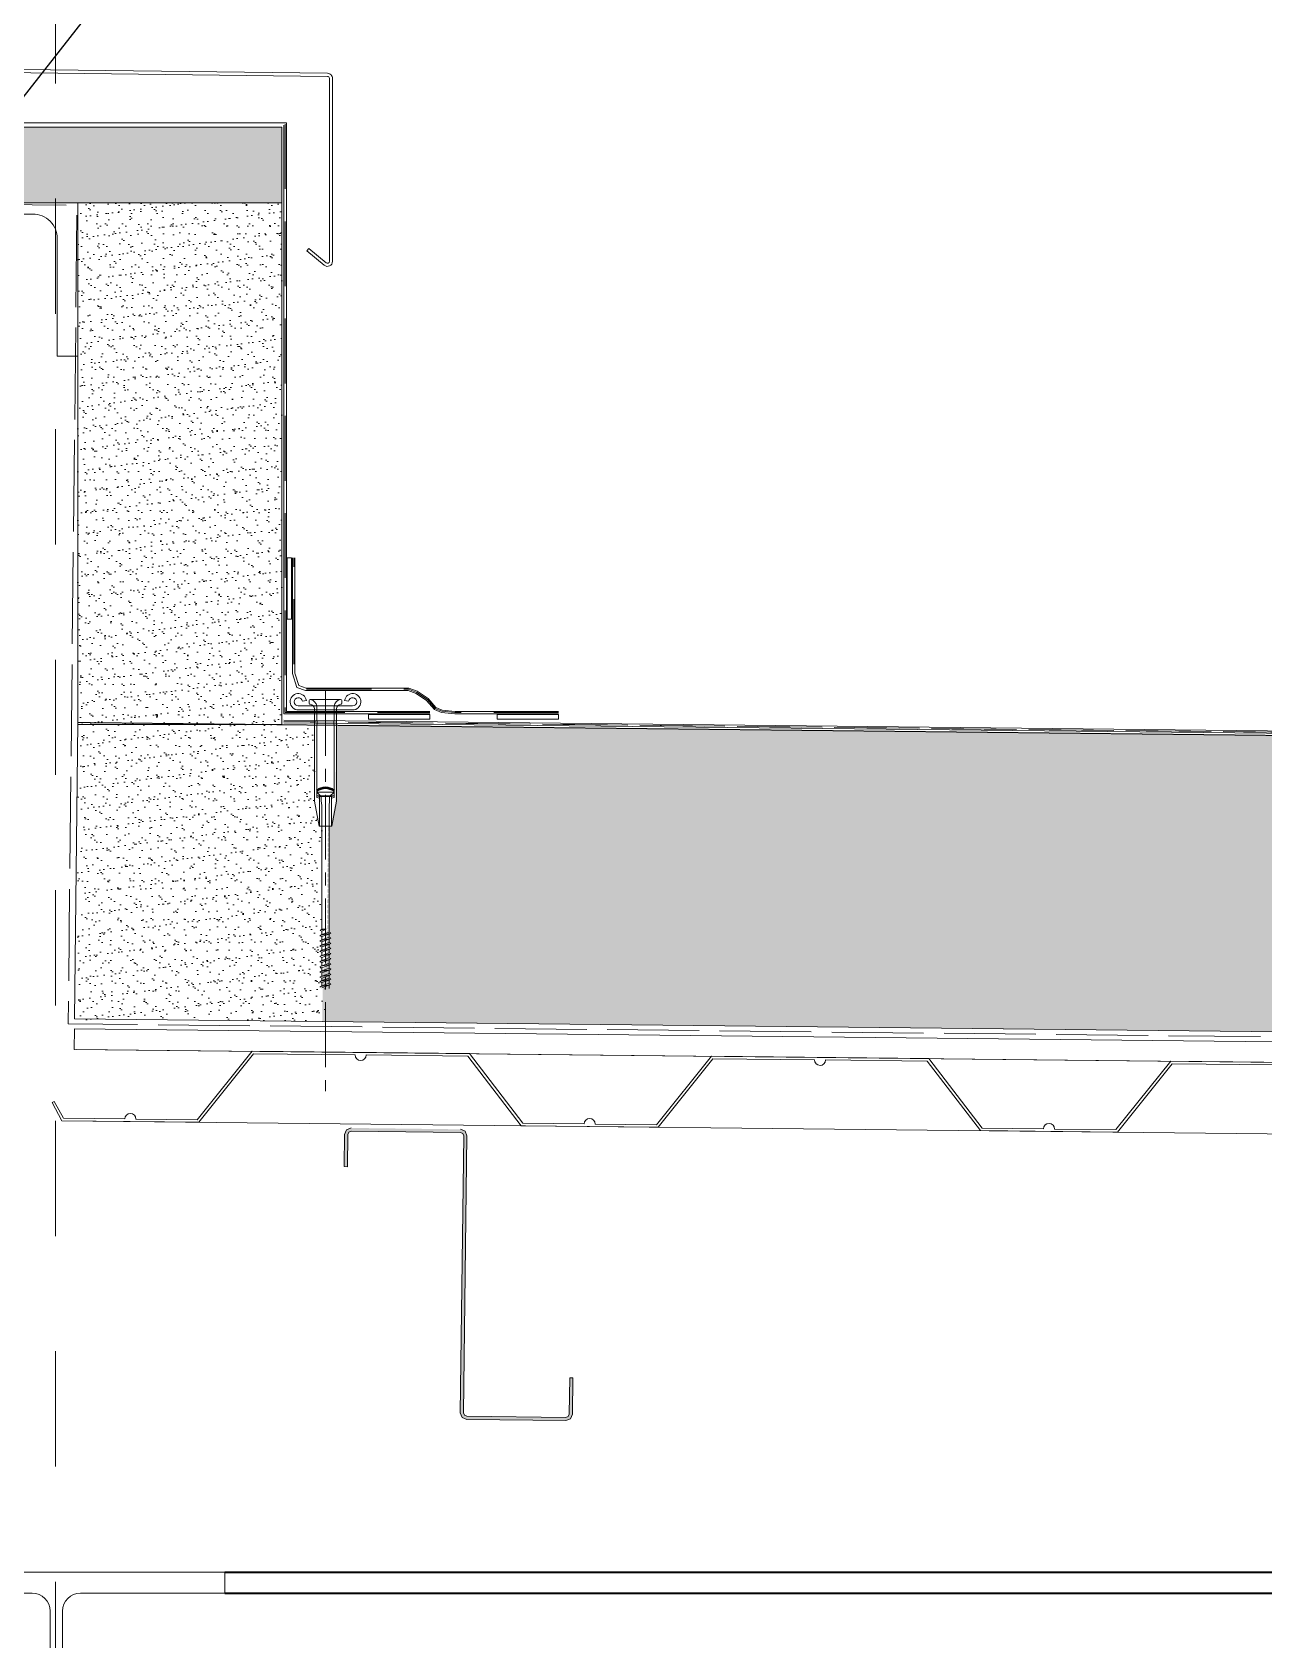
# Model space of a CAD drawing. Header units: millimetres. Extents: x -54677 to 188015, y -4000 to 32873.
# Drawn here: x -19866 to -19263, y 19173 to 19960 of the extents above; entities that cross this region are included whole.
import ezdxf

# ---------------------------------------------------------------- set-up
doc = ezdxf.new("R2010")
doc.units = ezdxf.units.MM
doc.header["$MEASUREMENT"] = 0
for name, pattern in [('CENTRE', [50.8, 31.75, -6.35, 6.35, -6.35]), ('Dashed', [112.888889, 56.444445, -56.444445]), ('HIDDEN', [47.625, 31.75, -15.875]), ('Hidden Line', [55, 45, -10]), ('HIDDEN2', [0.375, 0.25, -0.125])]:
    doc.linetypes.add(name, pattern=pattern)
for name, color, linetype, lineweight in [('0_Pen_No__1', 7, 'Continuous', 13), ('0_Pen_No__85', 8, 'Continuous', 20), ('2D Layer_Pen_No__1', 7, 'Continuous', 13), ('2D Layer_Pen_No__101', 252, 'Continuous', 15), ('2D Layer_Pen_No__9', 7, 'Continuous', 13), ('A-20-M_Floor_Slab_Pen_No__1', 7, 'Continuous', 13), ('A-25-M_Wall_Int_Pen_No__42', 8, 'Continuous', 35), ('A-95-M_Stair_Detail_Pen_No__1', 7, 'Continuous', 13), ('A-95-M_Stair_Detail_Pen_No__101', 252, 'Continuous', 15), ('A-95-M_Stair_Detail_Pen_No__3', 7, 'Continuous', 18), ('A-95-M_Stair_Detail_Pen_No__9', 7, 'Continuous', 13), ('A-95-P_Drawing_Pen_No__1', 7, 'Continuous', 13), ('A-95-P_Drawing_Pen_No__101', 252, 'Continuous', 15), ('HATCHING_Pen_No__101', 252, 'Continuous', 15), ('S-280-M_STRUCT_FRAME.IFC Import_Pen_No__1', 7, 'Continuous', 13), ('S-280-M_STRUCT_FRAME.IFC Import_Pen_No__160', 5, 'Continuous', 200)]:
    doc.layers.add(name, color=color, linetype=linetype, lineweight=lineweight)
for name, color, linetype, lineweight, true_color in [('0_Pen_No__61', 7, 'Continuous', 20, 0x6a6a6a), ('2D Layer_Pen_No__30', 7, 'Continuous', 50, 0x2a2a2a), ('A-20-M_Ceiling_Pen_No__241', 7, 'Continuous', 13, 0xc30c20), ('A-95-M_Stair_Detail_Pen_No__61', 7, 'Continuous', 20, 0x6a6a6a), ('A-95-P_Drawing_Pen_No__61', 7, 'Continuous', 20, 0x6a6a6a), ('A-95-P_Drawing_Pen_No__81', 7, 'Continuous', 20, 0x6a6a6a)]:
    doc.layers.add(name, color=color, linetype=linetype, lineweight=lineweight, true_color=true_color)
doc.dimstyles.new('GENERATED_STYLE__4', dxfattribs={"dimtxt": 0.18, "dimasz": 72.96, "dimexe": 0.18, "dimexo": 0.0625, "dimgap": 0.09, "dimtad": 0, "dimtih": 1, "dimtoh": 1, "dimdec": 4, "dimzin": 0, "dimdsep": 46, "dimcen": 0.09, "dimadec": 0, "dimazin": 0, "dimtfac": 1, "dimtdec": 4, "dimtmove": 0, "dimatfit": 3, "dimldrblk": 'ARROWHEAD_5', "dimfxl": 1, "dimtolj": 1, "dimtzin": 0, "dimarcsym": 0})
pattern_1 = [(37.5, (0, 0), (-0.2519482, 7.7065243), [0, -6.079392, 0, -6.79932, 0, -6.49935]), (7.5, (0, 0), (7.078399, 11.2874554), [0, -3.279672, 0, -5.479452, 0, -2.09979]), (327.5, (-4.9195, -8e-16), (12.4553218, 0.022634), [0, -1.9998, 0, -7.19928, 0, -9.39906]), (317.5, (-4.92, -8e-16), (12.023304, 3.510351), [0, -0.9999, 0, -4.719528, 0, -5.39946])]

# ---------------------------------------------------------------- blocks, each defined once
blk = doc.blocks.new('ARROWHEAD_5')
at = {"color": 0, "linetype": 'Continuous', "lineweight": 0}
blk.add_line((0, 0), (-1, 0), dxfattribs=at)
blk.add_solid([(-1, 0.2679), (0, 0), (-1, -0.2679), (-1, 0.2679)], dxfattribs=at)

msp = doc.modelspace()

# ---------------------------------------------------------------- hatches: boundary and pattern name
at = {"layer": 'A-95-M_Stair_Detail_Pen_No__101', "linetype": 'Continuous'}
h = msp.add_hatch(dxfattribs=at)
h.set_pattern_fill('AR_SAND_0001', color=256, style=0, pattern_type=2)
h.set_pattern_definition(pattern_1)
h.paths.add_polyline_path([(-17002.87, 19591.47), (-17002.87, 19553.87), (-17000.48, 19541.61), (-16999.09, 19541.61), (-16999.09, 19446.35), (-19724.06, 19475.72), (-19723.79, 19500.97), (-19723.76, 19500.94), (-19722.06, 19502.65), (-19722.01, 19507.41), (-19721.06, 19508.02), (-19722, 19508.39), (-19721.98, 19509.94), (-19721.96, 19509.95), (-19721.01, 19510.55), (-19721.95, 19510.93), (-19721.94, 19512.48), (-19720.98, 19513.09), (-19721.93, 19513.46), (-19721.91, 19515.02), (-19720.95, 19515.62), (-19721.9, 19516), (-19721.88, 19517.55), (-19720.93, 19518.16), (-19721.87, 19518.53), (-19721.85, 19520.09), (-19720.9, 19520.7), (-19721.84, 19521.07), (-19721.83, 19522.63), (-19720.87, 19523.23), (-19721.82, 19523.61), (-19721.8, 19525.16), (-19720.85, 19525.77), (-19721.79, 19526.14), (-19721.77, 19527.7), (-19720.82, 19528.3), (-19721.76, 19528.68), (-19721.74, 19530.23), (-19720.79, 19530.84), (-19721.73, 19531.21), (-19721.72, 19532.77), (-19720.76, 19533.38), (-19721.71, 19533.75), (-19721.69, 19535.3), (-19720.74, 19535.91), (-19721.68, 19536.28), (-19721.66, 19537.84), (-19720.71, 19538.45), (-19721.65, 19538.82), (-19721.64, 19540.38), (-19720.68, 19540.98), (-19721.62, 19541.36), (-19721.61, 19542.91), (-19720.65, 19543.52), (-19721.6, 19543.89), (-19721.58, 19545.45), (-19720.63, 19546.05), (-19721.57, 19546.43), (-19721.55, 19547.98), (-19720.6, 19548.59), (-19721.54, 19548.96), (-19721.53, 19550.52), (-19720.57, 19551.13), (-19721.52, 19551.5), (-19721.5, 19553.05), (-19720.54, 19553.66), (-19721.49, 19554.04), (-19721.47, 19555.59), (-19720.52, 19556.2), (-19721.46, 19556.57), (-19721.45, 19557.84), (-19720.49, 19558.45), (-19721.44, 19558.82), (-19721.42, 19560.37), (-19720.47, 19560.98), (-19721.41, 19561.36), (-19721.39, 19562.91), (-19720.44, 19563.52), (-19721.38, 19563.89), (-19721.37, 19565.45), (-19720.41, 19566.05), (-19721.35, 19566.43), (-19721.34, 19567.98), (-19720.38, 19568.59), (-19721.33, 19568.96), (-19721.31, 19570.52), (-19720.63, 19570.95), (-19719.96, 19570.94), (-19717.59, 19583.18), (-19717.18, 19620.73)])
at = {"layer": 'A-95-P_Drawing_Pen_No__101', "linetype": 'Continuous'}
h = msp.add_hatch(dxfattribs=at)
h.set_pattern_fill('AR_SAND_0001', color=256, style=0, pattern_type=2)
h.set_pattern_definition(pattern_1)
h.paths.add_polyline_path([(-19743.87, 19876.57), (-19743.87, 19621.16), (-19843.87, 19621.16), (-19843.87, 19876.57)])
h = msp.add_hatch(dxfattribs=at)
h.set_pattern_fill('AR_SAND_0001', color=256, style=0, pattern_type=2)
h.set_pattern_definition(pattern_1)
h.paths.add_polyline_path([(-19843.87, 19476.09), (-19843.87, 19621.16), (-19727.81, 19621.16), (-19727.81, 19583.61), (-19725.58, 19571.35), (-19724.27, 19571.35), (-19724.27, 19570.63), (-19724.29, 19570.62), (-19725.24, 19570), (-19724.29, 19569.64), (-19724.27, 19569.65), (-19724.27, 19568.09), (-19724.29, 19568.09), (-19725.24, 19567.47), (-19724.29, 19567.11), (-19724.27, 19567.11), (-19724.27, 19565.56), (-19724.29, 19565.55), (-19725.24, 19564.93), (-19724.29, 19564.57), (-19724.27, 19564.58), (-19724.27, 19563.02), (-19724.29, 19563.01), (-19725.24, 19562.4), (-19724.29, 19562.03), (-19724.27, 19562.04), (-19724.27, 19560.49), (-19724.29, 19560.48), (-19725.24, 19559.86), (-19724.29, 19559.5), (-19724.27, 19559.5), (-19724.27, 19557.95), (-19724.29, 19557.94), (-19725.24, 19557.32), (-19724.29, 19556.96), (-19724.29, 19555.69), (-19725.24, 19555.08), (-19724.29, 19554.71), (-19724.27, 19554.72), (-19724.27, 19553.17), (-19724.29, 19553.16), (-19725.24, 19552.54), (-19724.29, 19552.18), (-19724.27, 19552.18), (-19724.27, 19550.63), (-19724.29, 19550.62), (-19725.24, 19550), (-19724.29, 19549.64), (-19724.29, 19548.09), (-19725.24, 19547.47), (-19724.29, 19547.11), (-19724.27, 19547.11), (-19724.27, 19545.56), (-19724.29, 19545.55), (-19725.24, 19544.93), (-19724.29, 19544.57), (-19724.27, 19544.58), (-19724.27, 19543.02), (-19724.29, 19543.01), (-19725.24, 19542.4), (-19724.29, 19542.03), (-19724.27, 19542.04), (-19724.27, 19540.49), (-19724.29, 19540.48), (-19725.24, 19539.86), (-19724.29, 19539.5), (-19724.27, 19539.5), (-19724.27, 19537.95), (-19724.29, 19537.94), (-19725.24, 19537.32), (-19724.29, 19536.96), (-19724.27, 19536.97), (-19724.27, 19535.41), (-19724.29, 19535.41), (-19725.24, 19534.79), (-19724.29, 19534.43), (-19724.27, 19534.43), (-19724.27, 19532.88), (-19724.29, 19532.87), (-19725.24, 19532.25), (-19724.29, 19531.89), (-19724.27, 19531.9), (-19724.27, 19530.34), (-19724.29, 19530.33), (-19725.24, 19529.72), (-19724.29, 19529.35), (-19724.27, 19529.36), (-19724.27, 19527.81), (-19724.29, 19527.8), (-19725.24, 19527.18), (-19724.29, 19526.82), (-19724.27, 19526.82), (-19724.27, 19525.27), (-19724.29, 19525.26), (-19725.24, 19524.65), (-19724.29, 19524.28), (-19724.27, 19524.29), (-19724.27, 19522.73), (-19724.29, 19522.73), (-19725.24, 19522.11), (-19724.29, 19521.75), (-19724.27, 19521.75), (-19724.27, 19520.2), (-19724.29, 19520.19), (-19725.24, 19519.57), (-19724.29, 19519.21), (-19724.27, 19519.22), (-19724.27, 19517.66), (-19724.29, 19517.65), (-19725.24, 19517.04), (-19724.29, 19516.67), (-19724.27, 19516.68), (-19724.27, 19515.13), (-19724.29, 19515.12), (-19725.24, 19514.5), (-19724.29, 19514.14), (-19724.27, 19514.15), (-19724.27, 19512.59), (-19724.29, 19512.58), (-19725.24, 19511.97), (-19724.29, 19511.6), (-19724.27, 19511.61), (-19724.27, 19510.05), (-19724.29, 19510.05), (-19725.24, 19509.43), (-19724.29, 19509.07), (-19724.24, 19505.56), (-19724.24, 19502.72), (-19722.5, 19501.34), (-19722.5, 19476.09)])
at = {"layer": 'A-95-P_Drawing_Pen_No__81', "linetype": 'Continuous'}
h = msp.add_hatch(dxfattribs=at)
h.set_pattern_fill('AR_SAND_0001', color=256, style=0, pattern_type=2)
h.set_pattern_definition(pattern_1)
h.paths.add_polyline_path([(-20212.87, 19913.62), (-20212.87, 19876.57), (-19823.67, 19876.57), (-19743.87, 19876.57), (-19743.87, 19913.62)])
at = {"layer": 'HATCHING_Pen_No__101', "linetype": 'Continuous'}
h = msp.add_hatch(dxfattribs=at)
h.set_pattern_fill('AR_SAND_0001', color=256, style=0, pattern_type=2)
h.set_pattern_definition(pattern_1)
h.paths.add_polyline_path([(-19743.87, 19876.57), (-19743.87, 19621.16), (-19843.87, 19621.16), (-19843.87, 19876.57)])
h = msp.add_hatch(dxfattribs=at)
h.set_pattern_fill('ANSI31_0001', color=256, style=0, pattern_type=2)
h.set_pattern_definition([(45, (-21647.9, 19243.1), (-898, 898), [])])
h.paths.add_polyline_path([(-19739.09, 19702.75), (-19741.29, 19702.75), (-19741.29, 19672.75), (-19739.09, 19672.75)])
h = msp.add_hatch(dxfattribs=at)
h.set_pattern_fill('ANSI31_0001', color=256, style=0, pattern_type=2)
h.set_pattern_definition([(45, (-21948.75, 26605.5), (-530.33, 530.33), [])])
h.paths.add_polyline_path([(-19729.92, 19633.35, 0.414214), (-19730.42, 19632.85), (-19730.42, 19631.39, 0.371385), (-19730.06, 19631, -0.414214), (-19727.81, 19628.75), (-19727.81, 19583.61), (-19725.58, 19571.35), (-19725.42, 19571.35), (-19725.42, 19585.12), (-19726.75, 19585.43), (-19726.75, 19620.97), (-19726.52, 19621.53), (-19726.52, 19622.94), (-19726.75, 19623.42), (-19726.75, 19630.14, 0.333857)])
h = msp.add_hatch(dxfattribs=at)
h.set_pattern_fill('ANSI31_0001', color=256, style=0, pattern_type=2)
h.set_pattern_definition([(45, (-21947.75, 26605.5), (-530.33, 530.33), [])])
h.paths.add_polyline_path([(-19717.18, 19583.61), (-19717.18, 19628.75, -0.414214), (-19714.93, 19631, 0.371385), (-19714.57, 19631.39), (-19714.57, 19632.85, 0.414214), (-19715.07, 19633.35, 0.333857), (-19718.24, 19630.14), (-19718.24, 19623.42), (-19718.47, 19622.94), (-19718.47, 19621.53), (-19718.24, 19620.97), (-19718.24, 19585.43), (-19719.57, 19585.12), (-19719.57, 19571.35), (-19719.42, 19571.35)])
h = msp.add_hatch(dxfattribs=at)
h.set_pattern_fill('AR_SAND_0001', color=256, style=0, pattern_type=2)
h.set_pattern_definition(pattern_1)
h.paths.add_polyline_path([(-19843.87, 19476.09), (-19843.87, 19621.16), (-19727.81, 19621.16), (-19727.81, 19583.61), (-19725.58, 19571.35), (-19724.27, 19571.35), (-19724.27, 19570.63), (-19724.29, 19570.62), (-19725.24, 19570), (-19724.29, 19569.64), (-19724.27, 19569.65), (-19724.27, 19568.09), (-19724.29, 19568.09), (-19725.24, 19567.47), (-19724.29, 19567.11), (-19724.27, 19567.11), (-19724.27, 19565.56), (-19724.29, 19565.55), (-19725.24, 19564.93), (-19724.29, 19564.57), (-19724.27, 19564.58), (-19724.27, 19563.02), (-19724.29, 19563.01), (-19725.24, 19562.4), (-19724.29, 19562.03), (-19724.27, 19562.04), (-19724.27, 19560.49), (-19724.29, 19560.48), (-19725.24, 19559.86), (-19724.29, 19559.5), (-19724.27, 19559.5), (-19724.27, 19557.95), (-19724.29, 19557.94), (-19725.24, 19557.32), (-19724.29, 19556.96), (-19724.29, 19555.69), (-19725.24, 19555.08), (-19724.29, 19554.71), (-19724.27, 19554.72), (-19724.27, 19553.17), (-19724.29, 19553.16), (-19725.24, 19552.54), (-19724.29, 19552.18), (-19724.27, 19552.18), (-19724.27, 19550.63), (-19724.29, 19550.62), (-19725.24, 19550), (-19724.29, 19549.64), (-19724.29, 19548.09), (-19725.24, 19547.47), (-19724.29, 19547.11), (-19724.27, 19547.11), (-19724.27, 19545.56), (-19724.29, 19545.55), (-19725.24, 19544.93), (-19724.29, 19544.57), (-19724.27, 19544.58), (-19724.27, 19543.02), (-19724.29, 19543.01), (-19725.24, 19542.4), (-19724.29, 19542.03), (-19724.27, 19542.04), (-19724.27, 19540.49), (-19724.29, 19540.48), (-19725.24, 19539.86), (-19724.29, 19539.5), (-19724.27, 19539.5), (-19724.27, 19537.95), (-19724.29, 19537.94), (-19725.24, 19537.32), (-19724.29, 19536.96), (-19724.27, 19536.97), (-19724.27, 19535.41), (-19724.29, 19535.41), (-19725.24, 19534.79), (-19724.29, 19534.43), (-19724.27, 19534.43), (-19724.27, 19532.88), (-19724.29, 19532.87), (-19725.24, 19532.25), (-19724.29, 19531.89), (-19724.27, 19531.9), (-19724.27, 19530.34), (-19724.29, 19530.33), (-19725.24, 19529.72), (-19724.29, 19529.35), (-19724.27, 19529.36), (-19724.27, 19527.81), (-19724.29, 19527.8), (-19725.24, 19527.18), (-19724.29, 19526.82), (-19724.27, 19526.82), (-19724.27, 19525.27), (-19724.29, 19525.26), (-19725.24, 19524.65), (-19724.29, 19524.28), (-19724.27, 19524.29), (-19724.27, 19522.73), (-19724.29, 19522.73), (-19725.24, 19522.11), (-19724.29, 19521.75), (-19724.27, 19521.75), (-19724.27, 19520.2), (-19724.29, 19520.19), (-19725.24, 19519.57), (-19724.29, 19519.21), (-19724.27, 19519.22), (-19724.27, 19517.66), (-19724.29, 19517.65), (-19725.24, 19517.04), (-19724.29, 19516.67), (-19724.27, 19516.68), (-19724.27, 19515.13), (-19724.29, 19515.12), (-19725.24, 19514.5), (-19724.29, 19514.14), (-19724.27, 19514.15), (-19724.27, 19512.59), (-19724.29, 19512.58), (-19725.24, 19511.97), (-19724.29, 19511.6), (-19724.27, 19511.61), (-19724.27, 19510.05), (-19724.29, 19510.05), (-19725.24, 19509.43), (-19724.29, 19509.07), (-19724.24, 19505.56), (-19724.24, 19502.72), (-19722.5, 19501.34), (-19722.5, 19476.09)])
h = msp.add_hatch(dxfattribs=at)
h.set_pattern_fill('AR_SAND_0001', color=256, style=0, pattern_type=2)
h.set_pattern_definition(pattern_1)
h.paths.add_polyline_path([(-17585.3, 19597.75), (-17586.86, 19452.68), (-19724.06, 19475.72), (-19723.79, 19500.97), (-19723.76, 19500.94), (-19722.06, 19502.65), (-19722.01, 19507.41), (-19721.06, 19508.02), (-19722, 19508.39), (-19721.98, 19509.94), (-19721.96, 19509.95), (-19721.01, 19510.55), (-19721.95, 19510.93), (-19721.94, 19512.48), (-19720.98, 19513.09), (-19721.93, 19513.46), (-19721.91, 19515.02), (-19720.95, 19515.62), (-19721.9, 19516), (-19721.88, 19517.55), (-19720.93, 19518.16), (-19721.87, 19518.53), (-19721.85, 19520.09), (-19720.9, 19520.7), (-19721.84, 19521.07), (-19721.83, 19522.63), (-19720.87, 19523.23), (-19721.82, 19523.61), (-19721.8, 19525.16), (-19720.85, 19525.77), (-19721.79, 19526.14), (-19721.77, 19527.7), (-19720.82, 19528.3), (-19721.76, 19528.68), (-19721.74, 19530.23), (-19720.79, 19530.84), (-19721.73, 19531.21), (-19721.72, 19532.77), (-19720.76, 19533.38), (-19721.71, 19533.75), (-19721.69, 19535.3), (-19720.74, 19535.91), (-19721.68, 19536.28), (-19721.66, 19537.84), (-19720.71, 19538.45), (-19721.65, 19538.82), (-19721.64, 19540.38), (-19720.68, 19540.98), (-19721.62, 19541.36), (-19721.61, 19542.91), (-19720.65, 19543.52), (-19721.6, 19543.89), (-19721.58, 19545.45), (-19720.63, 19546.05), (-19721.57, 19546.43), (-19721.55, 19547.98), (-19720.6, 19548.59), (-19721.54, 19548.96), (-19721.53, 19550.52), (-19720.57, 19551.13), (-19721.52, 19551.5), (-19721.5, 19553.05), (-19720.54, 19553.66), (-19721.49, 19554.04), (-19721.47, 19555.59), (-19720.52, 19556.2), (-19721.46, 19556.57), (-19721.45, 19557.84), (-19720.49, 19558.45), (-19721.44, 19558.82), (-19721.42, 19560.37), (-19720.47, 19560.98), (-19721.41, 19561.36), (-19721.39, 19562.91), (-19720.44, 19563.52), (-19721.38, 19563.89), (-19721.37, 19565.45), (-19720.41, 19566.05), (-19721.35, 19566.43), (-19721.34, 19567.98), (-19720.38, 19568.59), (-19721.33, 19568.96), (-19721.31, 19570.52), (-19720.63, 19570.95), (-19719.96, 19570.94), (-19717.59, 19583.18), (-19717.18, 19620.73)])
h = msp.add_hatch(dxfattribs=at)
h.set_pattern_fill('ANSI31_0001', color=256, style=0, pattern_type=2)
h.set_pattern_definition([(45, (-21633.8, 19216.4), (-898, 898), [])])
h.paths.add_polyline_path([(-19701.38, 19625.97), (-19701.38, 19623.77), (-19671.38, 19623.77), (-19671.38, 19625.97)])
h = msp.add_hatch(dxfattribs=at)
h.set_pattern_fill('ANSI31_0001', color=256, style=0, pattern_type=2)
h.set_pattern_definition([(45, (-21570.8, 19216.4), (-898, 898), [])])
h.paths.add_polyline_path([(-19638.34, 19625.97), (-19638.34, 19623.77), (-19608.34, 19623.77), (-19608.34, 19625.97)])
at = {"layer": 'S-280-M_STRUCT_FRAME.IFC Import_Pen_No__160', "linetype": 'Continuous', "lineweight": 0, "true_color": 0x00007f}
msp.add_hatch(color=176, dxfattribs=at).paths.add_polyline_path([(-19604.75, 19280.24), (-19602.47, 19281.14), (-19601.51, 19283.39), (-19601.28, 19301.19), (-19602.88, 19301.21), (-19603.11, 19283.41), (-19603.59, 19282.29), (-19604.73, 19281.84), (-19653.32, 19282.45), (-19654.45, 19282.93), (-19654.9, 19284.07), (-19653.2, 19419.66), (-19654.11, 19421.93), (-19656.36, 19422.89), (-19709.95, 19423.57), (-19712.23, 19422.66), (-19713.19, 19420.41), (-19713.39, 19404.61), (-19711.79, 19404.59), (-19711.59, 19420.39), (-19711.11, 19421.51), (-19709.97, 19421.97), (-19656.38, 19421.3), (-19655.25, 19420.81), (-19654.8, 19419.68), (-19656.5, 19284.09), (-19655.59, 19281.81), (-19653.34, 19280.85)])

# ---------------------------------------------------------------- linework, layer by layer
at = {"layer": '0_Pen_No__1', "linetype": 'Continuous', "flags": 128}
msp.add_lwpolyline([(-18114.98, 19443.37), (-19844.4, 19462.01)], dxfattribs=at)
at = {"layer": '0_Pen_No__61', "linetype": 'Continuous', "flags": 128}
msp.add_lwpolyline([(-19202.04, 19455.09), (-19308.44, 19456.24), (-19335.31, 19422.73), (-19365.38, 19423.05, 1), (-19370.81, 19423.11), (-19400.89, 19423.43), (-19427.03, 19457.52), (-19533.43, 19458.66), (-19560.29, 19425.15), (-19590.37, 19425.47, 1), (-19595.8, 19425.53), (-19625.88, 19425.86), (-19652.01, 19459.94), (-19758.42, 19461.09), (-19785.28, 19427.58), (-19815.34, 19427.9, 1), (-19820.77, 19427.96), (-19850.84, 19428.28), (-19855.33, 19436.56), (-19856.41, 19435.97), (-19851.58, 19427.09), (-19784.59, 19426.37), (-19757.72, 19459.88), (-19707.94, 19459.34, 1), (-19702.51, 19459.29), (-19652.73, 19458.75), (-19626.6, 19424.66), (-19559.6, 19423.94), (-19532.74, 19457.46), (-19482.96, 19456.92, 1), (-19477.52, 19456.86), (-19427.74, 19456.32), (-19401.61, 19422.24), (-19334.61, 19421.52), (-19307.75, 19455.03), (-19257.97, 19454.49, 1)], format="xyb", dxfattribs=at)
msp.add_lwpolyline([(-19866.22, 18912.8), (-19936.82, 18912.8), (-19936.82, 18902.6), (-19771.82, 18902.6), (-19771.82, 18912.8), (-19842.42, 18912.8, -0.4142), (-19851.32, 18921.7), (-19851.32, 19186.9, -0.4142), (-19842.42, 19195.8), (-19771.82, 19195.8), (-19771.82, 19206), (-19936.82, 19206), (-19936.82, 19195.8), (-19866.22, 19195.8, -0.4142), (-19857.32, 19186.9), (-19857.32, 18921.7, -0.4142)], format="xyb", close=True, dxfattribs=at)
at = {"layer": '2D Layer_Pen_No__1', "linetype": 'Continuous'}
for p, q in [((-19741.29, 19702.75), (-19741.29, 19672.75)), ((-19741.29, 19702.75), (-19739.09, 19702.75)), ((-19739.09, 19672.75), (-19739.09, 19702.75)), ((-19741.29, 19672.75), (-19739.09, 19672.75)), ((-19608.35, 19626.36), (-19659.12, 19626.36)), ((-19608.39, 19627.56), (-19659.06, 19627.56)), ((-17002.86, 19592.47), (-19742.89, 19622.01)), ((-17002.85, 19593.67), (-19742.88, 19623.21)), ((-19671.38, 19625.97), (-19701.38, 19625.97)), ((-19701.38, 19625.97), (-19701.38, 19623.77)), ((-19701.38, 19623.77), (-19671.38, 19623.77)), ((-19671.38, 19625.97), (-19671.38, 19623.77)), ((-19608.34, 19625.97), (-19638.34, 19625.97)), ((-19638.34, 19625.97), (-19638.34, 19623.77)), ((-19638.34, 19623.77), (-19608.34, 19623.77)), ((-19608.34, 19625.97), (-19608.34, 19623.77))]:
    msp.add_line(p, q, dxfattribs=at)
at = {"layer": '2D Layer_Pen_No__101', "linetype": 'Continuous'}
for p, q in [((-19726.81, 19587.98), (-19726.81, 19588.62)), ((-19726.81, 19587.98), (-19718.23, 19587.98)), ((-19724.56, 19585.88), (-19726.81, 19587.98)), ((-19720.48, 19585.88), (-19718.23, 19587.98)), ((-19718.23, 19587.98), (-19718.23, 19588.62)), ((-19724.56, 19583.81), (-19724.56, 19585.88)), ((-19724.56, 19583.81), (-19724.25, 19581.49)), ((-19724.25, 19520.87), (-19724.25, 19581.49)), ((-19720.79, 19585.88), (-19723.06, 19585.88)), ((-19720.48, 19583.64), (-19720.77, 19581.51)), ((-19720.77, 19581.51), (-19720.77, 19519.5)), ((-19720.48, 19583.64), (-19720.48, 19585.88)), ((-19725.24, 19517.61), (-19724.29, 19518.23)), ((-19724.29, 19517.25), (-19725.24, 19517.61)), ((-19725.18, 19520.26), (-19724.24, 19520.88)), ((-19724.27, 19519.91), (-19725.18, 19520.26)), ((-19724.7, 19517.96), (-19720.36, 19518.78)), ((-19724.7, 19515.43), (-19720.36, 19516.25)), ((-19722.23, 19520.83), (-19724.65, 19520.61)), ((-19724.29, 19518.23), (-19720.77, 19519.5)), ((-19724.29, 19517.25), (-19720.77, 19518.52)), ((-19724.29, 19515.69), (-19720.77, 19516.96)), ((-19724.29, 19514.71), (-19720.77, 19515.98)), ((-19722.23, 19520.83), (-19724.27, 19519.91)), ((-19724.27, 19519.91), (-19724.27, 19518.24)), ((-19724.27, 19517.26), (-19724.27, 19515.7)), ((-19722.23, 19520.83), (-19724.24, 19520.88)), ((-19720.77, 19519.5), (-19719.82, 19519.14)), ((-19719.82, 19519.14), (-19720.77, 19518.52)), ((-19720.77, 19518.52), (-19720.77, 19516.96)), ((-19720.77, 19516.96), (-19719.82, 19516.6)), ((-19719.82, 19516.6), (-19720.77, 19515.98)), ((-19720.77, 19515.98), (-19720.77, 19514.43)), ((-19725.24, 19515.08), (-19724.29, 19515.69)), ((-19724.29, 19514.71), (-19725.24, 19515.08)), ((-19725.24, 19512.54), (-19724.29, 19513.16)), ((-19724.29, 19512.18), (-19725.24, 19512.54)), ((-19725.24, 19510), (-19724.29, 19510.62)), ((-19724.29, 19509.64), (-19725.24, 19510)), ((-19725.24, 19507.47), (-19724.29, 19508.09)), ((-19724.7, 19512.89), (-19720.36, 19513.71)), ((-19724.7, 19510.36), (-19720.36, 19511.18)), ((-19724.7, 19507.82), (-19720.36, 19508.64)), ((-19724.29, 19513.16), (-19720.77, 19514.43)), ((-19724.29, 19512.18), (-19720.77, 19513.45)), ((-19724.29, 19510.62), (-19720.77, 19511.89)), ((-19724.29, 19509.64), (-19720.77, 19510.91)), ((-19724.29, 19508.09), (-19720.77, 19509.36)), ((-19724.29, 19507.11), (-19720.77, 19508.37)), ((-19724.27, 19514.72), (-19724.27, 19513.17)), ((-19724.27, 19512.18), (-19724.27, 19510.63)), ((-19724.27, 19509.65), (-19724.27, 19508.09)), ((-19720.77, 19514.43), (-19719.82, 19514.06)), ((-19719.82, 19514.06), (-19720.77, 19513.45)), ((-19720.77, 19513.45), (-19720.77, 19511.89)), ((-19720.77, 19511.89), (-19719.82, 19511.53)), ((-19719.82, 19511.53), (-19720.77, 19510.91)), ((-19720.77, 19510.91), (-19720.77, 19509.36)), ((-19720.77, 19509.36), (-19719.82, 19508.99)), ((-19719.82, 19508.99), (-19720.77, 19508.37)), ((-19720.77, 19508.37), (-19720.77, 19506.82)), ((-19724.29, 19507.11), (-19725.24, 19507.47)), ((-19725.24, 19504.93), (-19724.29, 19505.55)), ((-19724.29, 19504.57), (-19725.24, 19504.93)), ((-19725.24, 19502.4), (-19724.29, 19503.01)), ((-19724.29, 19502.03), (-19725.24, 19502.4)), ((-19725.24, 19499.86), (-19724.29, 19500.48)), ((-19724.7, 19505.28), (-19720.36, 19506.11)), ((-19724.7, 19502.75), (-19720.36, 19503.57)), ((-19724.7, 19500.21), (-19720.36, 19501.03)), ((-19724.29, 19505.55), (-19720.77, 19506.82)), ((-19724.29, 19504.57), (-19720.77, 19505.84)), ((-19724.29, 19503.01), (-19720.77, 19504.28)), ((-19724.29, 19502.03), (-19720.77, 19503.3)), ((-19724.29, 19500.48), (-19720.77, 19501.75)), ((-19724.29, 19499.5), (-19720.77, 19500.77)), ((-19724.27, 19507.11), (-19724.27, 19505.56)), ((-19724.27, 19504.58), (-19724.27, 19503.02)), ((-19724.27, 19502.04), (-19724.27, 19500.49)), ((-19720.77, 19506.82), (-19719.82, 19506.46)), ((-19719.82, 19506.46), (-19720.77, 19505.84)), ((-19720.77, 19505.84), (-19720.77, 19504.28)), ((-19720.77, 19504.28), (-19719.82, 19503.92)), ((-19719.82, 19503.92), (-19720.77, 19503.3)), ((-19720.77, 19503.3), (-19720.77, 19501.75)), ((-19720.77, 19501.75), (-19719.82, 19501.38)), ((-19719.82, 19501.38), (-19720.77, 19500.77)), ((-19720.77, 19500.77), (-19720.77, 19499.21)), ((-19724.29, 19499.5), (-19725.24, 19499.86)), ((-19725.24, 19497.32), (-19724.29, 19497.94)), ((-19724.29, 19496.96), (-19725.24, 19497.32)), ((-19725.24, 19495.08), (-19724.29, 19495.69)), ((-19724.29, 19494.71), (-19725.24, 19495.08)), ((-19725.24, 19492.54), (-19724.29, 19493.16)), ((-19724.7, 19497.68), (-19720.36, 19498.5)), ((-19724.7, 19495.43), (-19720.36, 19496.25)), ((-19724.7, 19492.89), (-19720.36, 19493.71)), ((-19724.29, 19497.94), (-19720.77, 19499.21)), ((-19724.29, 19496.96), (-19720.77, 19498.23)), ((-19724.29, 19495.69), (-19720.77, 19496.96)), ((-19724.29, 19496.96), (-19724.29, 19495.69)), ((-19724.29, 19494.71), (-19720.77, 19495.98)), ((-19724.29, 19493.16), (-19720.77, 19494.43)), ((-19724.29, 19492.18), (-19720.77, 19493.45)), ((-19724.27, 19499.5), (-19724.27, 19497.95)), ((-19724.27, 19494.72), (-19724.27, 19493.17)), ((-19720.77, 19499.21), (-19719.82, 19498.85)), ((-19719.82, 19498.85), (-19720.77, 19498.23)), ((-19720.77, 19498.23), (-19720.77, 19496.96)), ((-19720.77, 19496.96), (-19719.82, 19496.6)), ((-19719.82, 19496.6), (-19720.77, 19495.98)), ((-19720.77, 19495.98), (-19720.77, 19494.43)), ((-19720.77, 19494.43), (-19719.82, 19494.06)), ((-19719.82, 19494.06), (-19720.77, 19493.45)), ((-19720.77, 19493.45), (-19720.77, 19491.89))]:
    msp.add_line(p, q, dxfattribs=at)
at = {"layer": '2D Layer_Pen_No__30', "linetype": 'Continuous'}
msp.add_arc((-19722.52, 19582.86), 7.18, 53.3075, 126.6925, dxfattribs=at)
at = {"layer": '2D Layer_Pen_No__9', "linetype": 'CENTRE'}
msp.add_line((-19722.5, 19637.49), (-19722.5, 19441.65), dxfattribs=at)
at = {"layer": '2D Layer_Pen_No__9', "linetype": 'Continuous'}
for p, q in [((-19730.42, 19632.85), (-19730.42, 19631.42)), ((-19729.92, 19633.35), (-19722.5, 19633.35)), ((-19727.81, 19628.75), (-19727.81, 19583.61)), ((-19726.75, 19630.14), (-19726.75, 19623.42)), ((-19715.07, 19633.35), (-19722.5, 19633.35)), ((-19718.24, 19630.14), (-19718.24, 19623.42)), ((-19717.18, 19628.75), (-19717.18, 19583.61)), ((-19714.57, 19632.85), (-19714.57, 19631.42)), ((-19726.75, 19623.42), (-19726.52, 19622.94)), ((-19726.52, 19621.53), (-19726.75, 19620.97)), ((-19726.75, 19620.97), (-19726.75, 19585.43)), ((-19726.52, 19622.94), (-19726.52, 19621.53)), ((-19718.24, 19623.42), (-19718.47, 19622.94)), ((-19718.47, 19622.94), (-19718.47, 19621.53)), ((-19718.47, 19621.53), (-19718.24, 19620.97)), ((-19718.24, 19620.97), (-19718.24, 19585.43)), ((-19727.81, 19583.61), (-19725.58, 19571.35)), ((-19726.75, 19586.19), (-19722.5, 19586.19)), ((-19726.75, 19586.19), (-19725.42, 19585.88)), ((-19726.75, 19585.43), (-19725.42, 19585.12)), ((-19725.42, 19585.88), (-19722.5, 19585.88)), ((-19725.42, 19585.88), (-19725.42, 19571.35)), ((-19718.24, 19586.19), (-19722.5, 19586.19)), ((-19719.57, 19585.88), (-19722.5, 19585.88)), ((-19718.24, 19586.19), (-19719.57, 19585.88)), ((-19719.57, 19585.88), (-19719.57, 19571.35)), ((-19718.24, 19585.43), (-19719.57, 19585.12)), ((-19717.18, 19583.61), (-19719.42, 19571.35)), ((-19725.58, 19571.35), (-19722.5, 19571.35)), ((-19719.42, 19571.35), (-19722.5, 19571.35))]:
    msp.add_line(p, q, dxfattribs=at)
at = {"layer": '2D Layer_Pen_No__9', "linetype": 'HIDDEN2'}
msp.add_line((-19843.77, 19622.09), (-17584.29, 19597.74), dxfattribs=at)
at = {"layer": '2D Layer_Pen_No__9', "linetype": 'Continuous'}
for centre, radius, start, end in [((-19729.92, 19632.85), 0.5, 90, 180), ((-19730.02, 19631.41), 0.405, 178.17698, 263.31991), ((-19730.06, 19628.75), 2.25, 0, 90), ((-19730.47, 19629.63), 3.75, 7.80921, 81.65708), ((-19714.53, 19629.63), 3.75, 98.34292, 172.19079), ((-19714.93, 19628.75), 2.25, 90, 180), ((-19715.07, 19632.85), 0.5, 0, 90), ((-19714.98, 19631.41), 0.405, 276.68009, 1.82302)]:
    msp.add_arc(centre, radius, start, end, dxfattribs=at)
at = {"layer": 'A-20-M_Ceiling_Pen_No__241', "linetype": 'Dashed'}
msp.add_line((-19854.76, 20217.31), (-19854.76, -4000), dxfattribs=at)
at = {"layer": 'A-20-M_Floor_Slab_Pen_No__1', "linetype": 'Continuous'}
msp.add_line((-16873.12, 19395.02), (-19851.58, 19427.09), dxfattribs=at)
at = {"layer": 'A-25-M_Wall_Int_Pen_No__42', "linetype": 'Continuous'}
for p, q in [((-19771.82, 19206), (-16693.47, 19206)), ((-19771.82, 19195.8), (-16693.47, 19195.8))]:
    msp.add_line(p, q, dxfattribs=at)
at = {"layer": 'A-95-M_Stair_Detail_Pen_No__1', "linetype": 'Continuous', "flags": 128}
for points in [[(-19741.67, 19915.73), (-20212.87, 19915.73)], [(-19742.87, 19914.53), (-19742.87, 19626.36), (-19671.39, 19626.36)], [(-19741.67, 19915.73), (-19741.67, 19627.56), (-19671.39, 19627.56)], [(-19659.12, 19626.36), (-19665.68, 19627.05), (-19669.12, 19628.51), (-19672.98, 19632.89), (-19678.09, 19636.33), (-19681.95, 19637.79), (-19732.21, 19637.79), (-19736.6, 19639.25), (-19738.67, 19646.03), (-19738.67, 19702.7)], [(-19658.99, 19627.56), (-19665.38, 19628.22), (-19668.4, 19629.51), (-19672.18, 19633.8), (-19677.54, 19637.4), (-19681.73, 19638.99), (-19732.02, 19638.99), (-19735.63, 19640.19), (-19737.47, 19646.21), (-19737.47, 19702.7)], [(-17681.37, 19598.79), (-19843.87, 19622.1), (-19845.43, 19477.03), (-16873.12, 19444.99)], [(-17681.37, 19598.79), (-19843.87, 19622.1), (-19845.43, 19477.03), (-17585.86, 19452.67)], [(-16873.28, 19429.99), (-19845.59, 19462.03), (-19845.49, 19472.03), (-16873.17, 19439.99)]]:
    msp.add_lwpolyline(points, dxfattribs=at)
at = {"layer": 'A-95-M_Stair_Detail_Pen_No__1', "linetype": 'HIDDEN', "flags": 128}
for points in [[(-19742.27, 19915.13), (-19742.27, 19626.96), (-19671.39, 19626.96)], [(-19608.35, 19626.96), (-19659.09, 19626.96), (-19665.53, 19627.64), (-19668.76, 19629.01), (-19672.58, 19633.34), (-19677.82, 19636.86), (-19681.84, 19638.39), (-19732.12, 19638.39), (-19736.11, 19639.72), (-19738.07, 19646.12), (-19738.07, 19702.7)], [(-17002.85, 19593.07), (-19742.89, 19622.61)], [(-17584.28, 19599.34), (-19742.89, 19622.61)]]:
    msp.add_lwpolyline(points, dxfattribs=at)
at = {"layer": 'A-95-M_Stair_Detail_Pen_No__1', "linetype": 'Hidden Line', "flags": 128}
msp.add_lwpolyline([(-20004.43, 19877.03), (-19844.19, 19875.3), (-19848.51, 19474.56), (-16873.14, 19442.49)], dxfattribs=at)
at = {"layer": 'A-95-M_Stair_Detail_Pen_No__1', "linetype": 'Continuous', "flags": 128}
msp.add_lwpolyline([(-19843.87, 19621.16), (-19743.87, 19621.16), (-19743.87, 19876.57), (-19843.87, 19876.57)], close=True, dxfattribs=at)
msp.add_lwpolyline([(-19735.8, 19630.25, -2.193008), (-19733.82, 19632.53), (-19731.86, 19632.93, 2.152322), (-19735.8, 19628.25), (-19709.19, 19628.25, 2.152322), (-19713.13, 19632.93), (-19711.17, 19632.53, -2.193008), (-19709.19, 19630.25)], format="xyb", close=True, dxfattribs=at)
at = {"layer": 'A-95-M_Stair_Detail_Pen_No__3', "linetype": 'Continuous', "flags": 128}
msp.add_lwpolyline([(-20239.58, 19943.85, -0.414214), (-20237.08, 19946.35), (-19721.55, 19940, -0.414214), (-19719.05, 19937.5), (-19719.05, 19847.95, -0.63707), (-19723.16, 19846.04), (-19731.58, 19853.1), (-19730.61, 19854.25), (-19722.19, 19847.18, 0.63707), (-19720.55, 19847.95), (-19720.55, 19937.5, 0.414214), (-19721.55, 19938.5), (-20237.08, 19944.85, 0.414214), (-20238.08, 19943.85), (-20238.08, 19854.3, 0.63707), (-20236.43, 19853.53), (-20228.01, 19860.6), (-20227.05, 19859.45), (-20235.47, 19852.39, -0.63707), (-20239.58, 19854.3)], format="xyb", close=True, dxfattribs=at)
msp.add_lwpolyline([(-20239.58, 19943.85, -0.414214), (-20237.08, 19946.35), (-19721.55, 19940, -0.414214), (-19719.05, 19937.5), (-19719.05, 19847.95, -0.63707), (-19723.16, 19846.04), (-19731.58, 19853.1), (-19730.61, 19854.25), (-19722.19, 19847.18, 0.63707), (-19720.55, 19847.95), (-19720.55, 19937.5, 0.414214), (-19721.55, 19938.5), (-20237.08, 19944.85, 0.414214), (-20238.08, 19943.85), (-20238.08, 19854.3, 0.63707), (-20236.43, 19853.53), (-20228.01, 19860.6), (-20227.05, 19859.45), (-20235.47, 19852.39, -0.63707), (-20239.58, 19854.3)], format="xyb", close=True, dxfattribs=at)
at = {"layer": 'A-95-M_Stair_Detail_Pen_No__61', "linetype": 'Continuous', "flags": 128}
msp.add_lwpolyline([(-19993.87, 19801.57), (-19983.87, 19801.57), (-19983.87, 19859.07, -0.414214), (-19971.87, 19871.07), (-19865.87, 19871.07, -0.414214), (-19853.87, 19859.07), (-19853.87, 19801.57), (-19843.87, 19801.57), (-19843.87, 19876.57), (-19993.87, 19876.57)], format="xyb", close=True, dxfattribs=at)
at = {"layer": 'A-95-M_Stair_Detail_Pen_No__9', "linetype": 'HIDDEN2'}
msp.add_line((-19843.77, 19622.09), (-16873.13, 19590.07), dxfattribs=at)
at = {"layer": 'A-95-P_Drawing_Pen_No__1', "linetype": 'Continuous', "flags": 128}
msp.add_lwpolyline([(-20212.87, 19913.62), (-20212.87, 19876.57), (-19823.67, 19876.57), (-19743.87, 19876.57), (-19743.87, 19913.62)], close=True, dxfattribs=at)
at = {"layer": 'A-95-P_Drawing_Pen_No__61', "linetype": 'Continuous', "flags": 128}
msp.add_lwpolyline([(-19993.87, 19801.57), (-19983.87, 19801.57), (-19983.87, 19859.07, -0.414214), (-19971.87, 19871.07), (-19865.87, 19871.07, -0.414214), (-19853.87, 19859.07), (-19853.87, 19801.57), (-19843.87, 19801.57), (-19843.87, 19876.57), (-19993.87, 19876.57)], format="xyb", close=True, dxfattribs=at)
at = {"layer": 'S-280-M_STRUCT_FRAME.IFC Import_Pen_No__1', "linetype": 'Continuous'}
for p, q in [((-19709.95, 19423.57), (-19712.23, 19422.66)), ((-19656.36, 19422.89), (-19654.11, 19421.93)), ((-19713.39, 19404.61), (-19711.79, 19404.59)), ((-19602.88, 19301.21), (-19601.28, 19301.19))]:
    msp.add_line(p, q, dxfattribs=at)
at = {"layer": 'S-280-M_STRUCT_FRAME.IFC Import_Pen_No__1', "linetype": 'Continuous', "flags": 128}
for points in [[(-19712.23, 19422.66), (-19713.19, 19420.41), (-19713.39, 19404.61)], [(-19711.11, 19421.51), (-19711.59, 19420.39), (-19711.79, 19404.59)], [(-19655.25, 19420.81), (-19656.38, 19421.3), (-19709.97, 19421.97), (-19711.11, 19421.51)], [(-19654.11, 19421.93), (-19653.2, 19419.66), (-19654.9, 19284.07), (-19654.45, 19282.93)], [(-19655.25, 19420.81), (-19654.8, 19419.68), (-19656.5, 19284.09), (-19655.59, 19281.81)], [(-19602.88, 19301.21), (-19603.11, 19283.41), (-19603.59, 19282.29)], [(-19601.28, 19301.19), (-19601.51, 19283.39), (-19602.47, 19281.14)], [(-19655.59, 19281.81), (-19653.34, 19280.85), (-19604.75, 19280.24), (-19602.47, 19281.14)], [(-19654.45, 19282.93), (-19653.32, 19282.45), (-19604.73, 19281.84), (-19603.59, 19282.29)]]:
    msp.add_lwpolyline(points, dxfattribs=at)

# ---------------------------------------------------------------- leaders
at = {"layer": '0_Pen_No__85', "linetype": 'Continuous', "annotation_type": 0, "has_hookline": 1, "hookline_direction": 0, "text_width": 942.86}
msp.add_leader([(-20092.95, 19645.32), (-19380.33, 20552.56), (-19244.27, 20552.56)], dimstyle='GENERATED_STYLE__4', dxfattribs=at)

doc.saveas('drawing.dxf')
